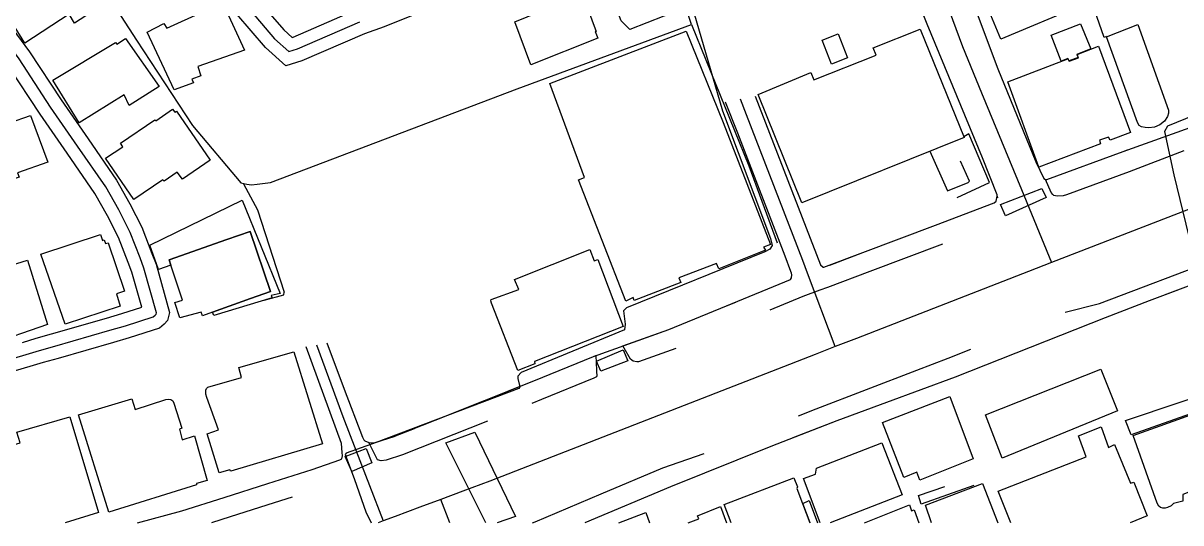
# Model space of a CAD drawing. Header units: millimetres. Extents: x 198785 to 203305, y 542885 to 545889.
# Drawn here: x 201531.5 to 201759.8, y 542885.3 to 542983.8 of the extents above; entities that cross this region are included whole.
import ezdxf

# ---------------------------------------------------------------- set-up
doc = ezdxf.new("R2010")
doc.units = ezdxf.units.MM
doc.linetypes.add('HIDDEN_BULD_25K', pattern=[28.8, 18.4, -10.4])
doc.linetypes.add('HIDDEN_IN_25K', pattern=[56.5, 36.5, -20])
for name, color, linetype in [('A0013114', 253, 'Continuous'), ('A0013117', 253, 'Continuous'), ('A0023214', 253, 'Continuous'), ('A0023217', 253, 'Continuous'), ('A0033324', 253, 'Continuous'), ('A0043325', 253, 'Continuous'), ('B0014111', 253, 'Continuous'), ('B0014112', 253, 'Continuous'), ('B0014113', 253, 'Continuous'), ('B0014116', 253, 'Continuous'), ('C0076117', 253, 'Continuous'), ('F0017111', 253, 'Continuous'), ('F0047224', 253, 'Continuous')]:
    doc.layers.add(name, color=color, linetype=linetype)

msp = doc.modelspace()

# ---------------------------------------------------------------- linework, layer by layer
at = {"layer": 'A0013114'}
for points in [[(201732.73, 542953.23), (201733.1, 542953.04), (201733.34, 542953.04), (201748.4, 542958.55), (201766.92, 542965.17), (201785.77, 542972.21), (201802.3, 542978.35), (201816.34, 542984.13), (201841.35, 542993.67), (201865.13, 543003.69)], [(201689.23, 542935.7), (201689.38, 542935.7), (201697.04, 542938.6), (201711.38, 542944.03), (201722.96, 542948.4)], [(201770.81, 542935.62), (201753.5, 542929.07), (201744.83, 542925.74), (201736.07, 542922.27), (201715.29, 542914.05), (201701.74, 542909.06), (201691.94, 542905.45), (201678.89, 542900.34), (201659.12, 542892.44), (201642.25, 542885.31)], [(201599.62, 542901.17), (201600.08, 542901.11), (201600.71, 542901.1), (201604.81, 542902.43), (201604.9, 542902.46), (201612.71, 542905.56), (201632.19, 542913.31), (201643.91, 542918.12), (201658.77, 542923.46), (201670.18, 542928.08), (201682.79, 542933.31)], [(201553.98, 542885.31), (201562.72, 542887.66), (201571.08, 542890.28), (201579.72, 542893.04), (201588.45, 542895.83), (201593.92, 542897.75), (201594.32, 542897.94)]]:
    msp.add_lwpolyline(points, dxfattribs=at)
at = {"layer": 'A0013117'}
for points in [[(201764.47, 543060.11), (201754.32, 543061.63), (201754, 543061.62), (201753.67, 543061.62), (201752.82, 543061.08), (201749.99, 543059.07), (201744.25, 543024.66), (201743.44, 543023.32), (201743.3, 543023.09), (201742.86, 543022.59), (201740.74, 543021.38), (201734.98, 543019), (201727.37, 543016.19), (201716.05, 543012.33), (201713.16, 543011.21), (201712.46, 543010.96), (201712.36, 543010.78), (201711.66, 543008.36), (201711.6, 543007.45), (201717.06, 542992.61), (201723.68, 542974.83), (201731.21, 542956.52), (201732.73, 542953.23)], [(201722.96, 542948.4), (201723.38, 542948.71), (201723.57, 542949.73), (201723.55, 542950), (201720.65, 542957.28), (201709.77, 542983.66), (201703.67, 542998.88)], [(201524.02, 542989.98), (201532.69, 542978.21), (201538.93, 542968.7), (201544.26, 542961.03), (201549.86, 542952.91), (201552.51, 542948.24), (201554.83, 542943.6), (201556.84, 542938.45), (201557.66, 542936.32), (201560.35, 542926.77), (201559.95, 542925.2), (201559.25, 542924.46), (201558.36, 542923.67), (201552.37, 542921.78), (201549.28, 542920.88), (201538.38, 542917.74), (201535.39, 542916.92), (201532.79, 542916.11), (201520, 542912.36)], [(201577.39, 542988.87), (201582.84, 542982.53), (201584.49, 542981.04), (201584.68, 542981.1), (201596.96, 542986.41)], [(201611.35, 542986.59), (201602.68, 542983.14), (201598.79, 542981.76), (201586.43, 542976.41), (201583.27, 542975.41), (201579.26, 542979.03), (201573.6, 542985.61)], [(201531.34, 542920.9), (201533.99, 542921.72), (201537.03, 542922.56), (201547.88, 542925.68), (201550.91, 542926.57), (201554.87, 542927.81), (201552.91, 542934.74), (201552.18, 542936.65), (201550.26, 542941.57), (201548.1, 542945.88), (201545.62, 542950.25), (201540.15, 542958.18), (201534.78, 542965.9), (201528.59, 542975.35)], [(201682.79, 542933.31), (201682.99, 542933.61), (201683.05, 542934.2), (201682.97, 542934.53), (201682.88, 542934.9), (201681.75, 542937.91), (201672.38, 542962.15), (201669.98, 542968.28)], [(201675.83, 542969.44), (201688.73, 542936.18), (201689.23, 542935.7)], [(201594.32, 542897.94), (201594.43, 542898.53), (201594.4, 542899.17), (201594.25, 542900.96), (201587.3, 542920)], [(201591.34, 542920.83), (201594.76, 542911.67), (201598.4, 542902.2), (201598.64, 542901.67), (201598.86, 542901.45), (201599.62, 542901.17)]]:
    msp.add_lwpolyline(points, dxfattribs=at)
at = {"layer": 'A0023214'}
for points in [[(201873.78, 542990.69), (201870.02, 542989.23), (201739.19, 542938.55), (201734.3, 542936.65), (201729.74, 542934.88), (201695.81, 542921.69), (201691.63, 542920.06), (201687.65, 542918.51), (201623.48, 542893.55), (201618.2, 542891.57), (201613.8, 542889.93)], [(201613.8, 542889.93), (201609.71, 542888.39), (201604.81, 542886.56), (201602.44, 542885.67), (201601.45, 542885.31)], [(201615.62, 542885.31), (201613.8, 542889.93)]]:
    msp.add_lwpolyline(points, dxfattribs=at)
at = {"layer": 'A0023217'}
for points in [[(201704.92, 543009.88), (201706.62, 543005.52), (201713.42, 542988.14), (201716.73, 542979.24), (201720.49, 542970.09), (201728.35, 542951.07), (201734.3, 542936.65)], [(201507.71, 542911.5), (201511.37, 542912.55), (201516.31, 542913.98), (201519.33, 542914.77), (201532.06, 542918.5), (201534.69, 542919.32), (201537.71, 542920.15), (201548.58, 542923.28), (201551.64, 542924.18), (201557.1, 542925.9), (201557.5, 542926.26), (201557.69, 542926.45), (201557.76, 542926.75), (201555.28, 542935.53), (201554.51, 542937.55), (201552.55, 542942.59), (201550.3, 542947.06), (201547.74, 542951.58), (201542.2, 542959.61), (201536.85, 542967.3), (201530.64, 542976.78), (201522, 542988.51), (201513.42, 543000.4), (201511.37, 543004.31)], [(201575.49, 542987.24), (201581.05, 542980.78), (201583.88, 542978.23), (201585.56, 542978.76), (201597.88, 542984.09)], [(201691.63, 542920.06), (201686.17, 542934.56), (201685.24, 542937.05), (201674.1, 542965.79), (201672.91, 542968.86)], [(201589.32, 542920.42), (201594.51, 542906.31), (201597.08, 542899.62), (201602.44, 542885.67)]]:
    msp.add_lwpolyline(points, dxfattribs=at)
at = {"layer": 'A0033324', "linetype": 'HIDDEN_IN_25K', "flags": 128}
for points in [[(201749.57, 542954.53), (201737.22, 542949.98), (201736.55, 542949.79), (201735.37, 542949.74), (201734.76, 542949.87), (201734.52, 542950.05), (201734.19, 542950.46), (201733.1, 542953.04), (201733.34, 542953.04), (201748.4, 542958.55), (201766.92, 542965.17), (201785.77, 542972.21), (201802.3, 542978.35), (201816.34, 542984.13), (201841.35, 542993.67), (201842.08, 542991.91), (201842.32, 542991.31), (201842.35, 542991.14), (201842.08, 542990.59), (201839.05, 542989.39), (201821.07, 542982.66), (201806.95, 542976.98), (201793.47, 542971.46), (201788.28, 542969.49), (201782.21, 542967.19), (201771.83, 542963.03), (201761.27, 542959.02), (201749.57, 542954.53)], [(201631.94, 542885.31), (201632.45, 542885.5), (201645.47, 542891.01), (201657.59, 542896.14), (201666.01, 542899.06), (201687.87, 542907.79), (201707.68, 542915.41), (201713.86, 542917.79), (201736.49, 542926.74), (201743.74, 542928.53), (201752.43, 542931.87), (201769.73, 542938.42), (201784.53, 542944.3), (201805.36, 542952.61), (201809.89, 542954.37), (201838.43, 542965.47), (201863.2, 542975.32), (201872.02, 542978.64), (201872.96, 542978.58), (201873.28, 542978.42), (201873.7, 542977.91), (201873.98, 542977.52), (201874.24, 542977.16)], [(201874.24, 542977.16), (201874.42, 542976.25), (201874.24, 542976.28), (201864.29, 542972.52), (201839.53, 542962.68), (201806.46, 542949.82), (201785.64, 542941.51), (201770.81, 542935.62), (201753.5, 542929.07), (201744.83, 542925.74), (201736.07, 542922.27), (201715.29, 542914.05), (201701.74, 542909.06), (201691.94, 542905.45), (201678.89, 542900.34), (201659.12, 542892.44), (201642.25, 542885.31)], [(201712.79, 542940.28), (201698.46, 542934.86), (201690.11, 542931.7), (201688.58, 542931.16), (201685.2, 542929.97), (201671.7, 542924.38), (201660.2, 542919.72), (201652.8, 542917.06), (201652.47, 542917.05), (201651.77, 542917.16), (201651.22, 542917.57), (201649.7, 542920.2), (201658.77, 542923.46), (201670.18, 542928.08), (201682.79, 542933.31), (201689.23, 542935.7), (201689.38, 542935.7), (201697.04, 542938.6), (201711.38, 542944.03), (201722.96, 542948.4), (201723.38, 542948.71), (201723.57, 542949.73), (201724.35, 542945.18), (201724.16, 542944.68), (201723.68, 542944.4), (201712.79, 542940.28)], [(201623.05, 542905.37), (201606.25, 542898.69), (201603.04, 542897.65), (201602.07, 542897.55), (201601.36, 542897.74), (201599.62, 542901.17), (201600.08, 542901.11), (201600.71, 542901.1), (201604.86, 542902.44), (201612.71, 542905.56), (201632.19, 542913.31), (201643.91, 542918.12), (201644.37, 542918.29), (201644.52, 542915.39), (201644.51, 542915.18), (201644.57, 542914.28), (201644.51, 542914.13), (201644.38, 542914.02), (201643.99, 542913.83), (201633.69, 542909.6), (201623.05, 542905.37)], [(201553.98, 542885.31), (201562.72, 542887.66), (201571.08, 542890.28), (201579.72, 542893.04), (201588.45, 542895.83), (201593.92, 542897.75), (201594, 542897.79), (201594.87, 542894.87), (201594.49, 542894.25), (201593.8, 542893.65), (201593.12, 542893.23), (201589.72, 542892.04), (201580.94, 542889.23), (201572.29, 542886.46), (201568.58, 542885.31)]]:
    msp.add_lwpolyline(points, dxfattribs=at)
at = {"layer": 'A0043325'}
for points in [[(201733.24, 542949.46), (201725.22, 542945.85), (201724.2, 542948.09), (201732.36, 542951.23), (201733.24, 542949.46)], [(201650.7, 542917.25), (201645.41, 542915.23), (201644.56, 542917.19), (201649.81, 542919.42), (201650.7, 542917.25)], [(201622.7, 542885.31), (201614.81, 542901.09), (201620.53, 542903.22), (201628.57, 542886.53)], [(201600.19, 542897.15), (201596.29, 542895.46), (201594.96, 542898.41), (201599.1, 542899.99), (201600.19, 542897.15)], [(201628.57, 542886.53), (201624.92, 542885.31)]]:
    msp.add_lwpolyline(points, dxfattribs=at)
at = {"layer": 'B0014111'}
for points in [[(201739.99, 542987.26), (201724.31, 542980.66), (201722.31, 542985.45), (201721.52, 542985.43), (201720.38, 542987.88), (201720.84, 542988.6), (201736.88, 542994.92), (201739.99, 542987.26)], [(201739.53, 542977.07), (201737.76, 542976.41), (201737.48, 542976.9), (201736.17, 542976.38), (201734.23, 542981.46), (201739.96, 542983.71), (201742.01, 542978.76), (201739.27, 542977.68), (201739.53, 542977.07)], [(201754.6, 542963.32), (201753.49, 542963.19), (201752.74, 542963.24), (201752.03, 542963.38), (201751.56, 542963.69), (201751.22, 542964.25), (201745.13, 542981.15), (201751.31, 542983.56), (201757.35, 542966.69), (201757.37, 542966.12), (201757.17, 542965.41), (201756.54, 542964.51), (201755.66, 542963.8), (201754.6, 542963.32)], [(201677.87, 542939.06), (201668.66, 542935.4), (201668.19, 542936.44), (201660.77, 542933.64), (201661.17, 542932.69), (201651.95, 542929.18), (201651.78, 542929.72), (201650.3, 542929), (201640.96, 542952.95), (201642.15, 542953.43), (201635.33, 542971.96), (201662.23, 542982.28), (201669.5, 542964.27), (201678.82, 542940.18), (201677.48, 542939.68), (201677.87, 542939.06)], [(201708.4, 542982.68), (201717.06, 542961.31), (201685.01, 542948.42), (201676.42, 542969.75), (201686.83, 542974.1), (201687.39, 542972.67), (201699.69, 542977.54), (201699.11, 542978.99), (201708.4, 542982.68)], [(201743.51, 542979.32), (201749.86, 542962.26), (201745.82, 542960.74), (201745.52, 542961.39), (201743.74, 542960.76), (201743.96, 542960.07), (201731.78, 542955.46), (201725.67, 542972.27), (201737.47, 542976.84), (201737.74, 542976.33), (201739.58, 542977.03), (201739.33, 542977.64), (201742.02, 542978.72), (201743.51, 542979.32)], [(201568.81, 542926.87), (201576.32, 542929.54), (201580.21, 542930.92), (201576.2, 542942.74), (201571.62, 542941.15), (201560.25, 542937.2), (201560.6, 542936.12), (201558.13, 542935.27), (201556.47, 542940.07), (201574.62, 542948.92), (201582.13, 542930.55), (201580.37, 542930.16), (201580.56, 542929.71), (201569.05, 542926.2), (201568.81, 542926.87)], [(201568.81, 542926.87), (201566.81, 542926.16), (201566.75, 542926.31), (201566.56, 542926.87), (201566.54, 542926.86), (201562.33, 542925.72), (201561.35, 542928.73), (201562.88, 542929.25), (201560.6, 542936.12), (201560.25, 542937.2), (201571.62, 542941.15), (201576.2, 542942.74), (201580.21, 542930.92), (201576.32, 542929.54), (201568.81, 542926.87)], [(201643.19, 542939.2), (201644.04, 542936.96), (201644.78, 542937.27), (201649.79, 542924), (201632.3, 542917.13), (201632.34, 542916.67), (201629.03, 542915.38), (201623.81, 542928.6), (201623.66, 542929.09), (201623.74, 542929.34), (201629.21, 542931.34), (201628.37, 542933.32), (201643.19, 542939.2)], [(201590.5, 542900.86), (201572.42, 542895.48), (201572.19, 542895.73), (201570.11, 542895.17), (201567.73, 542902.88), (201569.99, 542903.63), (201567.66, 542910.03), (201567.46, 542910.7), (201567.46, 542911.1), (201567.48, 542911.44), (201567.59, 542911.77), (201567.86, 542912.09), (201574.53, 542913.96), (201573.99, 542915.97), (201584.84, 542919.04), (201590.5, 542900.86)], [(201747.29, 542907.38), (201724.51, 542898.08), (201721.23, 542906.63), (201744.03, 542915.59), (201747.29, 542907.38)], [(201771.32, 542910.23), (201749.95, 542902.66), (201748.87, 542905.51), (201770.45, 542912.7), (201771.32, 542910.23)], [(201718.79, 542897.94), (201708.33, 542893.7), (201707.74, 542895.27), (201705.16, 542894.26), (201700.96, 542905.1), (201714.2, 542910.21), (201718.79, 542897.94)], [(201552.91, 542909.74), (201553.53, 542907.68), (201559.57, 542909.65), (201560.14, 542909.72), (201560.6, 542909.66), (201560.99, 542909.38), (201561.2, 542908.92), (201562.74, 542903.96), (201562.3, 542903.8), (201562.83, 542901.7), (201565.22, 542902.46), (201567.74, 542893.68), (201565.62, 542893.05), (201565.65, 542892.79), (201548.34, 542887.43), (201542.38, 542906.62), (201552.91, 542909.74)], [(201757.17, 542888.3), (201756.66, 542888.2), (201756.21, 542888.22), (201755.77, 542888.36), (201755.45, 542888.59), (201755.11, 542889.16), (201750.35, 542902.51), (201769.61, 542909.44), (201770.17, 542909.64), (201770.48, 542908.78), (201774.92, 542896.59), (201760.15, 542890.87), (201760.19, 542889.57), (201758.32, 542889.14), (201757.89, 542888.69), (201757.17, 542888.3)], [(201525.15, 542885.31), (201523.92, 542890.16), (201525.97, 542890.79), (201525.41, 542892.67), (201524.99, 542892.61), (201524.06, 542895.66), (201524.12, 542896.71), (201523.67, 542898.21), (201524.22, 542899.13), (201530.84, 542901.11), (201530.22, 542903.2), (201540.64, 542906.18)], [(201540.64, 542906.18), (201546.32, 542887.32), (201539.71, 542885.31)], [(201726.25, 542885.31), (201723.77, 542891.58), (201741.14, 542898.3), (201739.57, 542902.47), (201744.09, 542904.21)], [(201744.09, 542904.21), (201745.52, 542900.19), (201746.71, 542900.73), (201749.88, 542893.12), (201750.51, 542893.33), (201753.13, 542886.66), (201749.78, 542885.31)], [(201688.66, 542885.31), (201685.36, 542894.08), (201687.71, 542894.91), (201687.91, 542896.09), (201700.79, 542901.07), (201704.83, 542890.82)], [(201671.11, 542885.31), (201669.72, 542888.91), (201683.46, 542894.21), (201684.15, 542892.44), (201684.07, 542892.06), (201685.18, 542889.12), (201686.62, 542885.31)], [(201710.62, 542885.31), (201709.41, 542888.78), (201720.68, 542893.05), (201723.67, 542885.31)], [(201704.83, 542890.82), (201690.63, 542885.31)], [(201662.64, 542885.31), (201664.72, 542886.12), (201664.46, 542886.71), (201669, 542888.5), (201670.2, 542885.31)], [(201697.36, 542885.31), (201706.24, 542888.87)], [(201706.24, 542888.87), (201706.64, 542887.67), (201707.21, 542887.89), (201708.09, 542885.31)], [(201648.94, 542885.31), (201654.23, 542887.35), (201655.01, 542885.31)]]:
    msp.add_lwpolyline(points, dxfattribs=at)
at = {"layer": 'B0014112'}
for points in [[(201661.18, 542986.52), (201651.13, 542982.6), (201649.37, 542984.28), (201646.79, 542991.24), (201647.98, 542991.77), (201646.93, 542994.55), (201648.54, 542995.27), (201647.39, 542998.24), (201655.63, 543001.37), (201661.34, 542987.61), (201660.82, 542987.32), (201661.18, 542986.52)], [(201540.58, 542997.05), (201542.3, 542994.59), (201543.2, 542995.12), (201545.95, 542991.19), (201545.03, 542990.39), (201546.98, 542987.33), (201541.61, 542983.84), (201540.5, 542985.61), (201531.8, 542979.89), (201525.97, 542989.21), (201534.53, 542994.93), (201535.2, 542993.91), (201538.39, 542995.86), (201538.55, 542995.61), (201540.58, 542997.05)], [(201644.78, 542980.89), (201631.58, 542975.63), (201628.41, 542984.14), (201636.03, 542987.18), (201635.15, 542989.95), (201640.88, 542992), (201644.49, 542982.21), (201644.28, 542982.17), (201644.78, 542980.89)], [(201569.91, 542986.68), (201571.98, 542985.37), (201575.12, 542978.49), (201565.89, 542975.32), (201566.5, 542973.49), (201564.7, 542972.81), (201565.04, 542972.11), (201561.27, 542970.68), (201555.9, 542982.07), (201559.23, 542983.77), (201559.76, 542982.85), (201566.91, 542986.05), (201567.28, 542985.44), (201569.91, 542986.68)], [(201551.66, 542980.84), (201558.29, 542971.33), (201552.33, 542967.58), (201551.38, 542969.7), (201542.51, 542964.19), (201537.31, 542972.6), (201549.66, 542980.04), (201549.95, 542979.68), (201551.66, 542980.84)], [(201526.86, 542951.7), (201523.97, 542950.67), (201523.76, 542951.14), (201521.24, 542950.28), (201518.62, 542957.73), (201519.07, 542957.88), (201518.91, 542958.34), (201521.26, 542959.06), (201520.44, 542961.28), (201532.92, 542965.66), (201536.32, 542956.41), (201530.36, 542954.36), (201530.64, 542953.49), (201526.7, 542952.15), (201526.86, 542951.7)], [(201560.91, 542966.87), (201561.37, 542966.27), (201561.73, 542966.48), (201568.33, 542956.81), (201562.91, 542953.1), (201561.85, 542954.46), (201559.26, 542952.66), (201558.99, 542952.98), (201553.27, 542949.09), (201547.71, 542957.21), (201551.12, 542959.44), (201550.68, 542960.21), (201557.44, 542964.76), (201557.64, 542964.61), (201560.91, 542966.87)]]:
    msp.add_lwpolyline(points, dxfattribs=at)
at = {"layer": 'B0014113'}
for points in [[(201546.72, 542942.15), (201547.13, 542940.97), (201547.4, 542941.11), (201547.68, 542940.38), (201548.21, 542940.5), (201551.47, 542930.98), (201549.84, 542930.46), (201550.62, 542928.05), (201539.72, 542924.47), (201534.97, 542938.28), (201546.72, 542942.15)], [(201528.46, 542938.21), (201529.13, 542936.14), (201532.31, 542937.11), (201536.25, 542924.44), (201524.45, 542920.37), (201522.94, 542924.77), (201523.48, 542924.97), (201522.79, 542927.25), (201523.4, 542927.52), (201521.99, 542931.9), (201523.26, 542932.28), (201521.85, 542937.1), (201525.52, 542938.12), (201525.74, 542937.48), (201528.46, 542938.21)]]:
    msp.add_lwpolyline(points, dxfattribs=at)
at = {"layer": 'B0014116', "linetype": 'HIDDEN_BULD_25K', "flags": 128}
for points in [[(201745.1, 542981.23), (201744.64, 542981.04), (201742.27, 542987.77), (201748.87, 542990.22), (201751.28, 542983.65), (201745.1, 542981.23)], [(201694.04, 542977.02), (201690.91, 542975.79), (201689.01, 542980.46), (201692.21, 542981.73), (201694.04, 542977.02)], [(201718.96, 542892.68), (201708.54, 542888.97), (201708.01, 542890.72), (201718.45, 542894.24), (201718.96, 542892.68)], [(201686.67, 542885.31), (201685.22, 542889.14), (201686.46, 542889.68), (201688.12, 542885.31)]]:
    msp.add_lwpolyline(points, dxfattribs=at)
at = {"layer": 'C0076117'}
for points in [[(201715.68, 542949.45), (201722.07, 542952.45), (201717.99, 542962.03), (201717.01, 542961.43)], [(201710.29, 542958.59), (201713.73, 542950.76), (201717.86, 542952.41), (201718.08, 542952.68), (201716.29, 542956.63)]]:
    msp.add_lwpolyline(points, dxfattribs=at)
at = {"layer": 'F0017111'}
for points, elevation in [([(201663.71, 542985.98), (201669.37, 542966.58), (201678.88, 542941.38), (201679.17, 542940), (201678.7, 542939.26), (201677.7, 542938.72), (201650.48, 542927.73), (201649.88, 542927.14), (201650.18, 542924.48), (201650.03, 542923.35), (201629.68, 542914.93), (201629.03, 542914.2), (201629.05, 542913.78), (201629.41, 542912.12), (201629.2, 542911.8), (201601.06, 542901.18), (201595.13, 542899.03), (201594.98, 542898.76), (201596.81, 542893.84), (201599.01, 542887.5), (201600.08, 542885.31)], 40), ([(201783.42, 542974.28), (201757.18, 542963.52), (201756.56, 542962.49), (201758.42, 542953.93), (201761.98, 542939.37)], 30)]:
    msp.add_lwpolyline(points, dxfattribs=dict(at, elevation=elevation))
at = {"layer": 'F0047224'}
for points in [[(201663.3, 542983.6), (201662.28, 542986.55), (201701.69, 543001.75), (201702.49, 543002.03)], [(201544.76, 542994.58), (201553.79, 542980.51), (201564.83, 542963.66), (201574.37, 542952.36), (201575.54, 542952.08), (201576.52, 542951.99), (201577.63, 542952.08), (201580.22, 542952.43), (201628.86, 542970.9), (201663.3, 542983.6)], [(201663.3, 542983.6), (201674.55, 542955.73), (201680.19, 542940.52)], [(201574.94, 542952.16), (201577.67, 542947.02), (201582.9, 542930.79)], [(201579.01, 542929.24), (201582.85, 542930.28), (201582.9, 542930.79)]]:
    msp.add_lwpolyline(points, dxfattribs=at)

doc.saveas('drawing.dxf')
